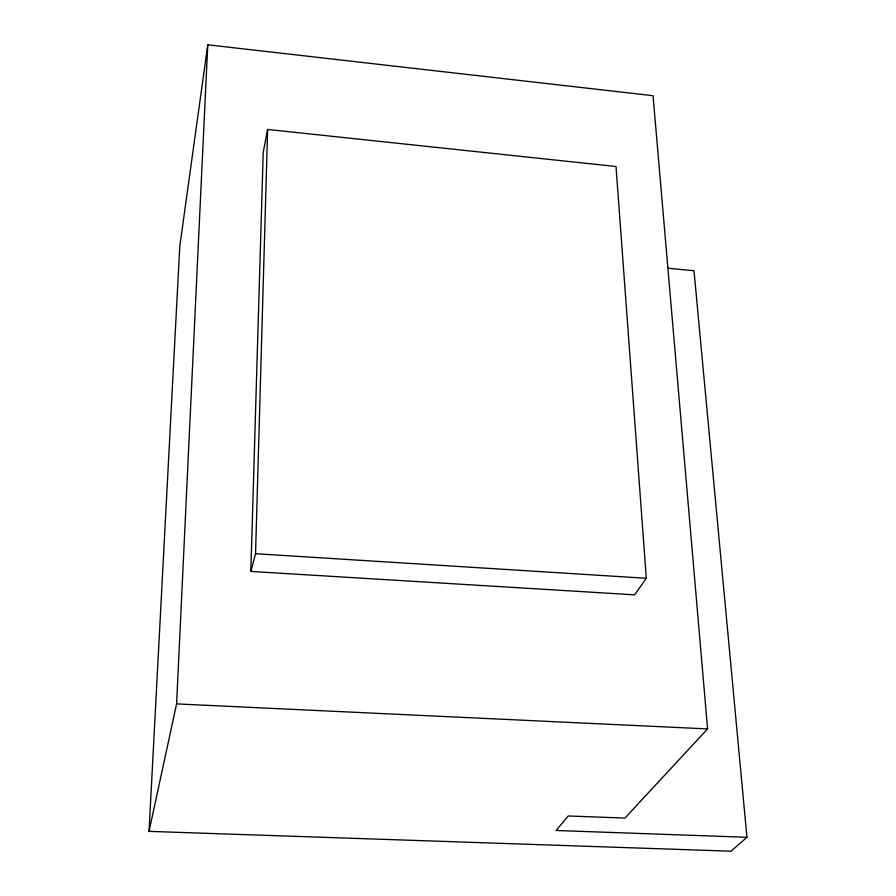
<?xml version="1.0" encoding="UTF-8"?>
<svg xmlns="http://www.w3.org/2000/svg" width="896" height="896" viewBox="0 0 896 896"><rect width="100%" height="100%" fill="white"/><g stroke="black" fill="none" stroke-linecap="round" stroke-linejoin="round"><path stroke-width="1.34" d="M250.835 571.424L263.222 152.421L267.624 129.45L616.011 166.51L646.307 578.278L634.626 594.843L250.835 571.424L255.55 553.717L267.624 129.45M746.962 837.29L731.069 851.2L149.038 831.365L176.59 703.898L207.76 44.8L653.038 95.704L707.582 728.918L624.949 818.07L568.266 815.965L556.08 830.491L746.962 837.29L693.997 270.726L667.666 268.206M149.038 831.365L179.782 246.366L207.76 44.8M176.59 703.898L707.582 728.918M255.55 553.717L646.307 578.278"/></g></svg>
